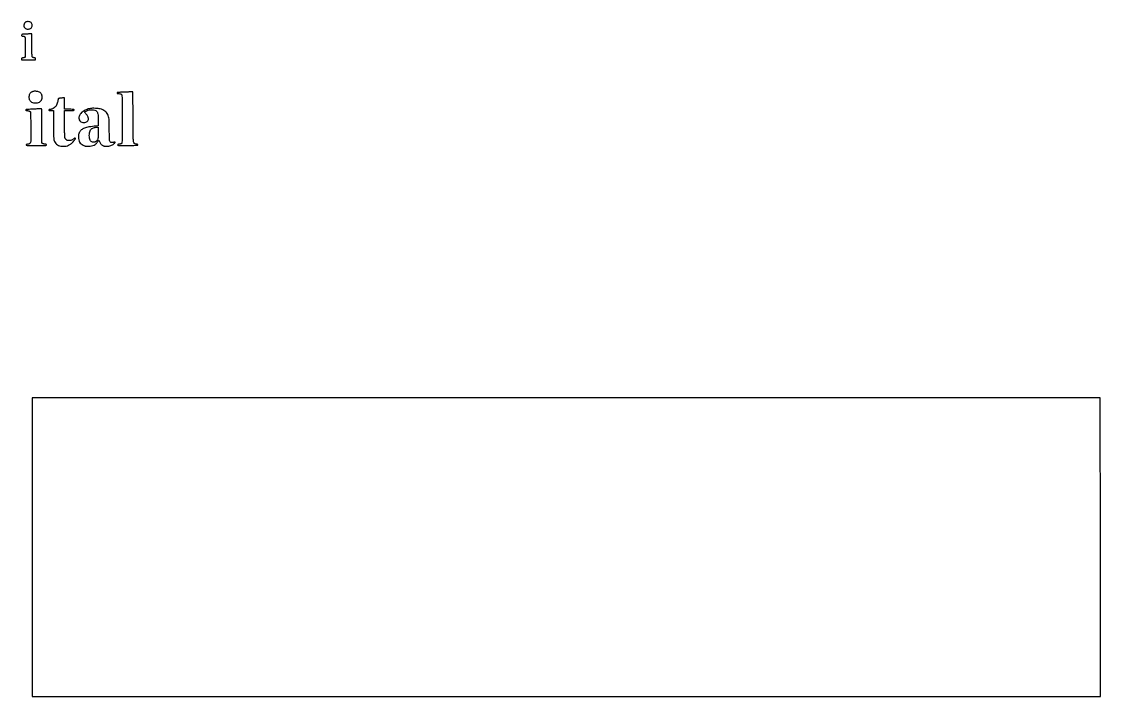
# Model space of a CAD drawing. Extents: x 297 to 6200, y 344 to 2732.
# Drawn here: x 2438 to 6200, y 344 to 2697 of the extents above; entities that cross this region are included whole.
import ezdxf

# ---------------------------------------------------------------- set-up
doc = ezdxf.new("R2010")
doc.units = 0

msp = doc.modelspace()

# ---------------------------------------------------------------- linework, layer by layer
for points in [[(2453.269695, 2695.517413, 0.152445), (2448.267487, 2691.194845, 0.127532), (2446.172605, 2684.467974, 0.125985), (2447.601452, 2677.506653, 0.147082), (2452.162288, 2672.563205, 0.085317), (2455.676414, 2671.227054, 0.045462), (2460.316749, 2670.750879, 0.045221), (2465.024008, 2671.123453, 0.077123), (2468.756478, 2672.37407, 0.128091), (2472.563711, 2675.795268, 0.093738), (2474.770499, 2681.058353, 0.093506), (2474.905633, 2686.775929, 0.126589), (2472.8321, 2691.486321, 0.098878), (2469.091747, 2694.682868, 0.076859), (2464.065287, 2696.555552, 0.073984), (2458.518027, 2696.863852, 0.079643)], [(2448.5, 2653.056334, 0.004014), (2442.184659, 2652.654112, 0.051482), (2439.854708, 2652.243349, 0.16211), (2438.732093, 2651.477303, 0.128224), (2438.162508, 2650.11309, 0.103963), (2438.285485, 2648.272616, 0.167571), (2439.171384, 2646.994111, 0.118036), (2440.939123, 2646.25131, 0.039546), (2443.75, 2646.015313, -0.048764), (2445.187376, 2645.867954, -0.041752), (2446.649053, 2645.442783, -0.042884), (2447.973805, 2644.799194, -0.06194), (2449, 2644, -0.149345), (2450.188406, 2641.766051, -0.034383), (2450.720911, 2637.481894, -0.012764), (2450.957802, 2629.425943, -0.000968), (2451, 2607.622445, -0.001585), (2450.944877, 2590.234947, -0.007406), (2450.733033, 2580.221516, -0.005891), (2450.414117, 2573.547389, -0.207541), (2449.725002, 2572.186735, -0.090771), (2448.919697, 2571.734506, -0.016865), (2447.28969, 2571.235809, -0.017581), (2445.318868, 2570.778468, -0.015246), (2443.225002, 2570.43546, 0.011034), (2440.031631, 2569.939911, 0.106053), (2438.765306, 2569.42332, 0.192474), (2438.178247, 2568.550025, 0.052937), (2438, 2566.871169), (2438, 2564), (2462.5, 2564), (2487, 2564), (2487, 2566.859357, 0.055747), (2486.814303, 2568.519698, 0.183389), (2486.215327, 2569.423039, 0.102199), (2484.926627, 2569.99676, 0.011578), (2481.775363, 2570.609357, -0.019415), (2479.103548, 2571.172332, -0.058879), (2477.370493, 2571.832818, -0.082804), (2476.183312, 2572.729655, -0.073018), (2475.290105, 2574, -0.103662), (2474.637947, 2576.447052, -0.00574), (2474.300837, 2584.39528, -0.006092), (2474.080849, 2596.143114, -0.00154), (2474.014742, 2615.25), (2474, 2654), (2466.25, 2653.806334, 0.00292), (2462.571256, 2653.692901, 0.001391), (2457.839063, 2653.506134, 0.001378), (2452.894488, 2653.283551, 0.001959)], [(2477.764045, 2453.004287, 0.046549), (2474.116937, 2451.524271, 0.043791), (2470.726073, 2449.369647, 0.045703), (2467.913716, 2446.776197, 0.065791), (2465.995405, 2443.990994, 0.138163), (2463.50324, 2431.514618, 0.165634), (2468.206483, 2420.565425, 0.151305), (2479.066864, 2414.107579, 0.112116), (2493.117576, 2413.927372, 0.065332), (2500.400425, 2416.511411, 0.097162), (2505.707735, 2420.674405, 0.101494), (2508.899079, 2426.384631, 0.076987), (2510, 2433.492281, 0.061842), (2509.183112, 2440.071657, 0.087674), (2506.772601, 2445.441254, 0.090076), (2502.727525, 2449.558787, 0.068965), (2497.110101, 2452.461154, 0.053786), (2492.983412, 2453.434866, 0.02405), (2487.413716, 2453.859862, 0.024008), (2481.851335, 2453.748931, 0.056189)], [(2799.5, 2450.976018, -0.000779), (2792.916015, 2450.696126, -0.000791), (2786.364062, 2450.438213, -0.000769), (2780.664167, 2450.231649, -0.003256), (2777.25, 2450.135426, 0.008622), (2773.737195, 2449.99868, 0.064162), (2772.097546, 2449.693025, 0.166406), (2771.303212, 2449.09884, 0.15082), (2771, 2448.116496, 0.158721), (2771.321875, 2447.128076, 0.151625), (2772.169451, 2446.496749, 0.060267), (2773.901231, 2446.111565, 0.00872), (2777.512473, 2445.818308, -0.033044), (2782.579657, 2445.157622, -0.128271), (2785.405366, 2443.789625, -0.139732), (2787.069682, 2441.288334, -0.042045), (2788.101125, 2436.790158, -0.035031), (2788.808749, 2426.886975, -0.000353), (2788.850684, 2356.365412, -0.000309), (2788.79893, 2285.342688, -0.040404), (2788.083349, 2276.647371, -0.023068), (2787.675798, 2274.725852, -0.027619), (2787.110983, 2272.964754, -0.028131), (2786.48211, 2271.563413, -0.13446), (2785.89296, 2270.925131, -0.075002), (2785.023851, 2270.549076, -0.012025), (2783.22012, 2270.117995, -0.013067), (2781.053574, 2269.713866, -0.011132), (2778.75, 2269.398593, 0.011521), (2775.687699, 2268.977049, 0.064139), (2774.100345, 2268.506921, 0.141238), (2773.299273, 2267.836744, 0.149477), (2773, 2266.858041, 0.362587), (2773.9516, 2265.718323, 0.033376), (2777.891814, 2265.272397, 0.012513), (2785.764217, 2265.107517, 0.000843), (2808.236563, 2265.237207, 0.001082), (2828.938656, 2265.436387, 0.01034), (2837.767118, 2265.723084, 0.016303), (2842.7356, 2266.150156, 0.326498), (2843.786423, 2267.128163, 0.216023), (2843.585311, 2267.966642, 0.138049), (2842.765238, 2268.571529, 0.054258), (2841.023859, 2269.021271, 0.009413), (2837.646257, 2269.447434, -0.154452), (2831.302086, 2272.228727, -0.186319), (2828.301401, 2277.954246, -0.026671), (2827.467744, 2291.606153, -0.000516), (2827, 2362.169155), (2826.5, 2451.5), (2821, 2451.590592, 0.009368), (2817.907093, 2451.583585, 0.001894), (2812.415625, 2451.44743, 0.001998), (2806.028932, 2451.239321, 0.001869)], [(2573.037069, 2429.852945, 0.003143), (2570.541084, 2429.471761, 0.0049), (2568.396224, 2429.108805, 0.001593), (2566.550181, 2428.771701, 0.151543), (2566.314053, 2428.647386, 0.137442), (2566.181172, 2428.411062, 0.00122), (2565.696338, 2426.400401, 0.004093), (2565.161552, 2424.074392, 0.002617), (2564.576423, 2421.363302, -0.031652), (2561.299422, 2409.550968, -0.071898), (2557.051651, 2401.340699, -0.089391), (2551.329413, 2395.775458, -0.073942), (2543.644665, 2392.105227, -0.00708), (2540.88108, 2391.299186, -0.008381), (2538.246527, 2390.61841, -0.007449), (2536.010286, 2390.115495, -0.051625), (2534.894665, 2390, 0.077656), (2534.170865, 2389.886904, 0.090157), (2533.556558, 2389.559375, 0.100779), (2533.145882, 2389.072061, 0.125498), (2533, 2388.5, 0.258593), (2533.413981, 2387.753078, 0.093584), (2534.583333, 2387.296875, 0.039364), (2536.808516, 2387.05863, 0.006994), (2541, 2387), (2549, 2387), (2549.017766, 2343.75, 0.002489), (2549.183579, 2312.979291, 0.012803), (2549.796857, 2295.937797, 0.022409), (2550.947151, 2285.166388, 0.075051), (2553.046718, 2278.403494, 0.06942), (2557.317575, 2272.017353, 0.073581), (2563.09892, 2267.188908, 0.068057), (2570.430716, 2263.975896, 0.048234), (2579.278655, 2262.359221, 0.043074), (2589.143705, 2262.376626, 0.055604), (2598.01719, 2264.165704, 0.056986), (2606.107735, 2267.816602, 0.048679), (2613.642897, 2273.368843, 0.029243), (2618.3607, 2278.137702, 0.028864), (2622.511982, 2283.444431, 0.02345), (2625.523026, 2288.255334, 0.336318), (2625.264756, 2290.135244, 0.190945), (2624.529193, 2290.453239, 0.103534), (2623.544193, 2290.278442, 0.056817), (2622.205402, 2289.554903, 0.016749), (2620.334761, 2288.154902, -0.043805), (2616.362337, 2285.504219, -0.043131), (2611.968667, 2283.570209, -0.042447), (2607.240549, 2282.395066, -0.039712), (2602.274273, 2282, -0.019066), (2599.107545, 2282.120796, -0.070941), (2597.163976, 2282.551129, -0.079169), (2595.529618, 2283.481591, -0.027467), (2593.503076, 2285.296924, -0.035865), (2592.160219, 2286.847604, -0.024276), (2590.852233, 2288.786593, -0.02451), (2589.765996, 2290.794443, -0.044049), (2589.108653, 2292.546924, -0.059283), (2588.601028, 2295.852345, -0.002885), (2588.287799, 2306.962824, -0.003945), (2588.073181, 2321.738448, -0.001627), (2588.005577, 2341.75), (2588, 2387), (2604.5, 2387, 0.001966), (2614.970405, 2387.041173, 0.028197), (2618.6875, 2387.280303, 0.109374), (2620.374388, 2387.874181, 0.259183), (2621, 2389, 0.258997), (2620.374964, 2390.125704, 0.109511), (2618.690142, 2390.719658, 0.028232), (2614.977433, 2390.958816, 0.001969), (2604.52114, 2391), (2588.04228, 2391), (2587.77114, 2410.75), (2587.5, 2430.5), (2583.5, 2430.649209, 0.020429), (2581.519421, 2430.642145, 0.007885), (2578.776514, 2430.476855, 0.007791), (2575.804595, 2430.204047, 0.009535)], [(2478, 2391.595968, 0.002968), (2468.902895, 2391.116017, 0.004563), (2461.035937, 2390.582041, 0.001634), (2454.277679, 2390.03909, 0.123077), (2453.25, 2389.688971, 0.1371), (2452.288518, 2388.603755, 0.386424), (2452.549831, 2387.711765, 0.096919), (2454.432807, 2387.013557, 0.013792), (2458.538126, 2386.459014, -0.018863), (2461.334178, 2386.052416, -0.023803), (2463.879457, 2385.45719, -0.026057), (2465.969654, 2384.742582, -0.07489), (2467.288126, 2383.968241), (2469.5, 2382.177641), (2469.774973, 2328.230444, -0.001132), (2469.895654, 2285.629421, -0.040259), (2469.106143, 2275.76998, -0.212763), (2466.286672, 2271.463316, -0.118169), (2460.25, 2269.350853, 0.010015), (2456.884279, 2268.940227, 0.059608), (2455.17673, 2268.485055, 0.138744), (2454.321327, 2267.827575, 0.161317), (2454, 2266.857544, 0.363984), (2454.948161, 2265.727626, 0.030561), (2459.027815, 2265.263081, 0.012204), (2467.070906, 2265.038854, 0.000866), (2489.5, 2265, 0.000826), (2512.300284, 2265.037679, 0.012739), (2520.146889, 2265.263578, 0.035503), (2524.035652, 2265.753147, 0.357845), (2525, 2266.928044, 0.142954), (2524.705661, 2267.936493, 0.14534), (2523.916533, 2268.620514, 0.065748), (2522.340598, 2269.098018, 0.011389), (2519.25, 2269.533934, -0.017571), (2516.8836, 2269.897592, -0.017128), (2514.528125, 2270.428955, -0.017307), (2512.494278, 2271.037509, -0.059253), (2511.25, 2271.628943), (2509, 2273.046106), (2509, 2331.823053, 0.000944), (2508.945216, 2360.839601, 0.004057), (2508.739792, 2378.115011, 0.001849), (2508.451221, 2390.286794, 0.1918), (2507.8, 2391.8, 0.087476), (2507.157915, 2392.249617, 0.040991), (2506.203437, 2392.602844, 0.038959), (2505.114367, 2392.817528, 0.044103), (2504.05, 2392.84798, -0.00278), (2502.247475, 2392.750576, -0.0001), (2495.345938, 2392.417493, -0.000184), (2487.188696, 2392.028447, -0.000129)], [(2678.869528, 2393.992322, 0.057842), (2662.786711, 2389.499338, 0.075215), (2649.66992, 2381.67016, 0.088872), (2641.065551, 2371.562796, 0.131669), (2638.021962, 2360.397883, 0.09303), (2639.185275, 2354.049015, 0.117415), (2642.549765, 2349.136498, 0.110125), (2647.959903, 2346.059194, 0.074588), (2655, 2345.003108, 0.070123), (2661.572981, 2345.929494, 0.096442), (2666.873164, 2348.637307, 0.111577), (2670.248958, 2352.778294, 0.122591), (2671.365814, 2357.826055, 0.069339), (2670.744876, 2361.56266, 0.041393), (2669.046033, 2365.744615, 0.034003), (2666.271955, 2370.408517, 0.019743), (2662.357058, 2375.622453, -0.019593), (2659.147715, 2379.894056, -0.237449), (2658.872024, 2381.866077, -0.1968), (2660.278236, 2383.4824, -0.013241), (2665.928732, 2386.140382, -0.05686), (2675.260605, 2389.02306, -0.058577), (2684.907112, 2389.689615, -0.064809), (2693.430673, 2388.160853, -0.120196), (2699.401999, 2384.531334, -0.085513), (2702.318997, 2380.400011, -0.067681), (2703.984578, 2375.182793, -0.036429), (2704.79503, 2367.188784, -0.007053), (2705, 2352.658671), (2705, 2333.202983), (2697.75, 2332.544617, 0.016746), (2673.100973, 2329.471136, 0.051922), (2656.92943, 2325.146811, 0.080293), (2646.244251, 2318.953684, 0.107611), (2639.302958, 2310.207914, 0.022539), (2637.759296, 2306.669848, 0.048185), (2636.964846, 2303.799703, 0.036336), (2636.615965, 2300.360647, 0.008267), (2636.546058, 2294.5, 0.043309), (2637.479837, 2284.286208, 0.084439), (2640.247818, 2276.613174, 0.091522), (2645.214679, 2270.682998, 0.058458), (2652.785357, 2265.784904, 0.01734), (2657.078375, 2263.853371, 0.053257), (2660.136344, 2262.968405, 0.039021), (2663.783049, 2262.612515, 0.006182), (2670.978973, 2262.562731, 0.033426), (2682.387566, 2263.38869, 0.074547), (2690.711065, 2265.853665, 0.0846), (2697.289478, 2270.407848, 0.053767), (2703.227014, 2277.616106), (2707.351147, 2283.888914), (2709.619536, 2278.307667, 0.035431), (2711.809797, 2273.851888, 0.047412), (2714.43443, 2270.19447, 0.049032), (2717.623889, 2267.189622, 0.042033), (2721.5, 2264.685423, 0.039781), (2723.998202, 2263.59944, 0.044155), (2726.551745, 2262.968343, 0.030644), (2729.858011, 2262.660743, 0.008804), (2735, 2262.589307, 0.02915), (2742.716151, 2263.068311, 0.047859), (2749.102714, 2264.469185, 0.052767), (2754.653027, 2266.927918, 0.046408), (2759.829347, 2270.585923, 0.029797), (2762.674693, 2273.331322, 0.107875), (2763.936664, 2275.491208, 0.409235), (2763.438706, 2276.488676, 0.162579), (2761.75, 2276.503112, -0.032975), (2758.672251, 2275.724232, -0.02377), (2755.160907, 2275.249423, -0.023991), (2751.838885, 2275.120126, -0.059278), (2749.424365, 2275.429627, -0.21372), (2746.398123, 2277.812487, -0.089646), (2744.812358, 2282.869486, -0.028635), (2744.12449, 2292.99954, -0.002515), (2743.982636, 2318.717881, 0.003414), (2743.800469, 2343.624672, 0.020205), (2743.089883, 2356.638982, 0.038588), (2741.583374, 2365.306675, 0.050446), (2738.826477, 2372.85845, 0.06525), (2734.533204, 2379.394892, 0.058636), (2728.557824, 2384.874973, 0.05341), (2720.933205, 2389.22368, 0.039438), (2711.74491, 2392.399474, 0.03781), (2705.0417, 2393.607908, 0.013592), (2695.366206, 2394.340722, 0.013594), (2685.663962, 2394.546698, 0.037744)], [(2705, 2309.21189, -0.002412), (2704.941601, 2297.107173, -0.020728), (2704.665305, 2291.704807, -0.045779), (2704.016438, 2288.219093, -0.048099), (2702.75, 2284.969961, -0.056646), (2700.14031, 2280.995032, -0.078982), (2696.944533, 2278.197586, -0.080189), (2693.078098, 2276.55668, -0.060404), (2688.486975, 2276, -0.101921), (2682.633163, 2277.20578, -0.134645), (2678.397243, 2280.58911, -0.099953), (2675.669077, 2286.539178, -0.039247), (2674.294514, 2295.5, -0.039158), (2674.336386, 2304.765352, -0.054435), (2675.915041, 2312.905414, -0.064134), (2678.864988, 2319.364658, -0.107837), (2683.003201, 2323.620816, -0.058724), (2686.488166, 2325.3792, -0.020324), (2691.864758, 2327.097539, -0.02073), (2697.565074, 2328.415657, -0.039242), (2702.25, 2328.9205), (2705, 2329)]]:
    msp.add_lwpolyline(points, format="xyb", close=True)
msp.add_lwpolyline([(2475, 864.500268), (2475, 344), (4337.500954, 344), (6200.001908, 344), (6199.750954, 864.25), (6199.5, 1384.5), (4337.25, 1384.750268), (2475, 1385.000536)], close=True)

doc.saveas('drawing.dxf')
